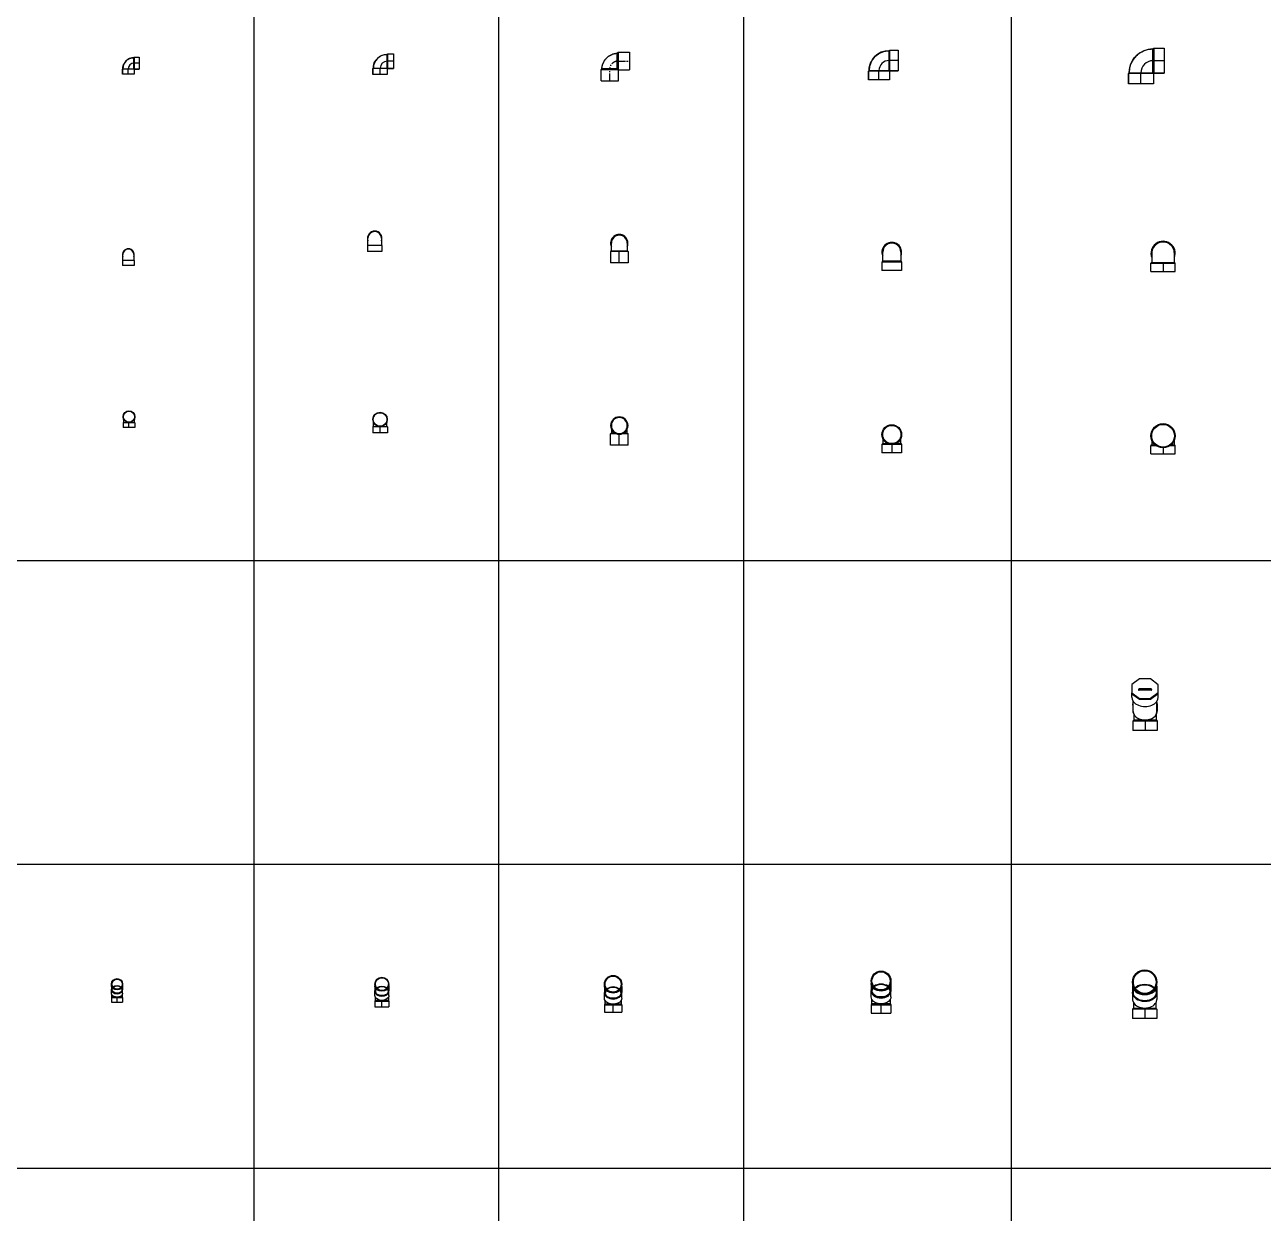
# Model space of a CAD drawing. Header units: millimetres. Extents: x 1218 to 72853, y -34712 to 16286.
# Drawn here: x 4191 to 7459, y 10092 to 13229 of the extents above; entities that cross this region are included whole.
import ezdxf

# ---------------------------------------------------------------- set-up
doc = ezdxf.new("R2010")
doc.units = ezdxf.units.MM
doc.set_wipeout_variables(frame=1)
doc.linetypes.add('CENTER', pattern=[50.8, 31.75, -6.35, 6.35, -6.35])
doc.linetypes.add('CENTER2', pattern=[28.575, 19.05, -3.175, 3.175, -3.175])
doc.styles.get("Standard").update_dxf_attribs({"font": 'arial.ttf'})

# ---------------------------------------------------------------- blocks, each defined once
blk = doc.blocks.new('THOAT-D49 uPVC')
for p, q in [((-26, -8.5), (-26, -24)), ((-26, -42.4), (-26, -26.9)), ((26, -8.5), (26, -24)), ((26, -42.4), (26, -26.9)), ((-24, -60.9), (-26, -62.9)), ((-26, -62.9), (-26, -84.9)), ((-24, -60.9), (-24, -49.5)), ((24, -49.5), (24, -60.9)), ((24, -60.9), (26, -62.9)), ((26, -62.9), (26, -84.9)), ((-26, -84.9), (26, -84.9))]:
    blk.add_line(p, q)
at = {"color": 8}
for p, q in [((-26, -62.9), (26, -62.9)), ((0, -60.9), (-24, -60.9)), ((24, -60.9), (0, -60.9)), ((0, -84.9), (0, -62.9))]:
    blk.add_line(p, q, dxfattribs=at)
for radius in [26, 24]:
    blk.add_circle((0, 0), radius)
at = {"extrusion": (0, 0, -1)}
for centre, start_param, end_param in [((0, -8.5), 6.283185, 6.475545), ((0, -24), 3.141593, 6.283185), ((0, -8.5), 2.949233, 3.141593), ((0, -42.4), 5.888394, 6.283185), ((0, -42.4), 3.141593, 3.536384)]:
    blk.add_ellipse(centre, major_axis=(-26, 0), ratio=0.707107, start_param=start_param, end_param=end_param, dxfattribs=at)
for major_axis in [(-26, 0), (24, 0)]:
    blk.add_ellipse((0, -26.9), major_axis=major_axis, ratio=0.707107, dxfattribs=at)
at = {"color": 8, "extrusion": (0, 0, -1)}
for centre, start_param, end_param in [((0, -8.5), 3.141593, 6.283185), ((0, -42.4), 3.536384, 5.888394)]:
    blk.add_ellipse(centre, major_axis=(-26, 0), ratio=0.707107, start_param=start_param, end_param=end_param, dxfattribs=at)
at = {"flags": 1}
blk.add_attdef('AMC', (0, -62.9), '', height=0.5, dxfattribs=at)
blk = doc.blocks.new('THOAT-D60 uPVC')
for p, q in [((-32, -10.6), (-32, -28.3)), ((-32, -28.3), (-32, -46)), ((32, -10.6), (32, -28.3)), ((32, -28.3), (32, -46)), ((-30, -53.8), (-30, -69.6)), ((30, -69.6), (30, -53.8)), ((-30, -69.6), (-32, -71.6)), ((-32, -71.6), (-32, -96.6)), ((0, -96.6), (-32, -96.6)), ((32, -96.6), (0, -96.6)), ((30, -69.6), (32, -71.6)), ((32, -71.6), (32, -96.6))]:
    blk.add_line(p, q)
at = {"color": 8}
for p, q in [((0, -71.6), (-32, -71.6)), ((0, -69.6), (-30, -69.6)), ((30, -69.6), (0, -69.6)), ((0, -71.6), (0, -96.6)), ((32, -71.6), (0, -71.6))]:
    blk.add_line(p, q, dxfattribs=at)
for radius in [32, 30]:
    blk.add_circle((0, 0), radius)
for centre, start_param, end_param in [((0, -10.6), 6.087782, 7.853982), ((0, -10.6), 1.570796, 3.336996), ((0, -46), 0.355421, 1.570796), ((0, -46), 1.570796, 2.786171)]:
    blk.add_ellipse(centre, major_axis=(-32, 0), ratio=0.707107, start_param=start_param, end_param=end_param, dxfattribs=at)
for major_axis in [(-32, 0), (30, 0)]:
    blk.add_ellipse((0, -28.3), major_axis=major_axis, ratio=0.707107)
for centre, start_param, end_param in [((0, -28.3), 0, 1.570796), ((0, -28.3), 1.570796, 3.141593), ((0, -46), 0, 0.355421), ((0, -46), 2.786171, 3.141593)]:
    blk.add_ellipse(centre, major_axis=(-32, 0), ratio=0.707107, start_param=start_param, end_param=end_param)
at = {"flags": 1}
blk.add_attdef('AMC', (0, -71.6), '', height=0.5, dxfattribs=at)
blk = doc.blocks.new('BIT XA-D60 uPVC')
for p, q in [((-31.8, -42.3), (-31.8, -59.9)), ((32.2, -42.3), (32.2, -59.9)), ((-29.8, -83.5), (-31.8, -85.5)), ((-31.8, -85.5), (-31.8, -110.5)), ((-29.8, -67.8), (-29.8, -83.5)), ((30.2, -83.5), (30.2, -67.8)), ((30.2, -83.5), (32.2, -85.5)), ((32.2, -85.5), (32.2, -110.5)), ((0.2, -110.5), (-31.8, -110.5)), ((32.2, -110.5), (0.2, -110.5))]:
    blk.add_line(p, q)
at = {"color": 8}
for p, q in [((0.2, -85.5), (-31.8, -85.5)), ((0.2, -83.5), (-29.8, -83.5)), ((30.2, -83.5), (0.2, -83.5)), ((0.2, -85.5), (0.2, -110.5)), ((32.2, -85.5), (0.2, -85.5))]:
    blk.add_line(p, q, dxfattribs=at)
for major_axis in [(-32, 0), (30, 0)]:
    blk.add_ellipse((0.2, -42.3), major_axis=major_axis, ratio=0.707107)
for start_param, end_param in [(0, 0.355421), (2.786171, 3.141593)]:
    blk.add_ellipse((0.2, -59.9), major_axis=(-32, 0), ratio=0.707107, start_param=start_param, end_param=end_param)
for start_param, end_param in [(0.355421, 1.570796), (1.570796, 2.786171)]:
    blk.add_ellipse((0.2, -59.9), major_axis=(-32, 0), ratio=0.707107, start_param=start_param, end_param=end_param, dxfattribs=at)
blk.add_wipeout([(-31.3, -60.3), (-31.1, -62.8), (-30.7, -64.8), (-29.4, -67.9), (-28, -70.3), (-26.3, -72.3), (-24.3, -74.3), (-21.5, -76.4), (-18.7, -78.1), (-15, -79.8), (-11.9, -80.9), (-8.9, -81.6), (-6.8, -82), (-3.8, -82.4), (-2.3, -82.6), (0.2, -82.6), (1.3, -82.5), (3.2, -82.5), (4.8, -82.3), (7, -82), (9, -81.7), (10.8, -81.3), (12.1, -80.9), (13.7, -80.4), (15.2, -79.9), (16.3, -79.4), (18, -78.7), (19.4, -77.9), (20.6, -77.2), (21.8, -76.5), (23, -75.6), (24.7, -74.3), (25.7, -73.4), (26.5, -72.5), (27.1, -71.9), (27.7, -71.1), (28.3, -70.4), (29.2, -68.9), (29.6, -68.2), (30.1, -67.2), (30.7, -65.7), (31.1, -64.7), (31.3, -63.8), (31.4, -63), (31.6, -62.1), (31.7, -61.1), (31.7, -60.3), (31.7, -33.1), (32, -32.6), (32.6, -31.6), (33.2, -30.5), (33.8, -29.3), (34.3, -27.8), (34.6, -26.7), (35, -24.8), (35.1, -23.5), (35.2, -22.3), (35.2, 10.3), (14.8, 25.5), (-14.3, 25.7), (-34.8, 11.1), (-34.8, -22.3), (-34.7, -24.3), (-34.3, -26.4), (-34, -27.7), (-33.4, -29.4), (-32.7, -30.9), (-32, -32), (-31.3, -33.1)])
at = {"ltscale": 5}
for p, q in [((-34.8, -22.3), (-34.8, -11)), ((-16.1, -0.8), (-16.1, -1.3)), ((16.4, -1.3), (-16.1, -1.3)), ((15.9, -0.7), (-15.6, -0.7)), ((15.9, -4.2), (-15.6, -4.2)), ((16.4, -0.8), (16.4, -1.3)), ((35.2, -22.3), (35.2, -10.3)), ((-31.3, -60.3), (-31.3, -33.1)), ((31.7, -60.3), (31.7, -33.1))]:
    blk.add_line(p, q, dxfattribs=at)
blk.add_lwpolyline([(35.2, 10.3), (14.8, 25.5), (-14.3, 25.7), (-34.8, 11.1), (-34.8, -11), (-14.3, -25.7), (14.8, -25.5), (35.2, -10.3)], close=True, dxfattribs=at)
blk.add_lwpolyline([(-34.8, -13.5), (-14.3, -28.2), (14.8, -28), (35.2, -12.8)], dxfattribs=at)
for centre, radius, start, end in [((-15.6, -2.5), 1.75, 90, 180), ((-16.1, -2.5), 1.24, 90, 180), ((-15.6, -2.5), 1.75, 180, 270), ((15.9, -2.5), 1.75, 360, 90), ((15.9, -2.5), 1.75, 270, 360), ((16.4, -2.5), 1.24, 360, 90)]:
    blk.add_arc(centre, radius, start, end, dxfattribs=at)
for centre, major_axis, start_param, end_param in [((0.2, -22.3), (-35, 0), 6.282403, 9.424778), ((0.2, -60.3), (-31.5, 0), 0, 3.141593)]:
    blk.add_ellipse(centre, major_axis=major_axis, ratio=0.707107, start_param=start_param, end_param=end_param, dxfattribs=at)
at = {"flags": 1}
blk.add_attdef('AMC', (0.2, -85.5), '', height=0.5, dxfattribs=at)
blk = doc.blocks.new('CO90-D42 uPVC')
at = {"extrusion": (0, 1, 6.12323e-17)}
for p, q in [((19.9, 20.9), (22, 23)), ((22, 23), (52, 23)), ((52, 23), (52, -23)), ((-21, -20), (-23, -22)), ((-23, -52), (-23, -22)), ((23, -52), (23, -23)), ((23, -23), (52, -23)), ((-23, -52), (23, -52))]:
    blk.add_line(p, q, dxfattribs=at)
at = {"color": 8, "extrusion": (0, 1, 6.12323e-17)}
for p, q in [((22, 23), (22, -22)), ((-23, -22), (22, -22)), ((-21, -20), (-0.3, -20)), ((-0.3, -20), (19.9, -20)), ((23, -23), (22, -22))]:
    blk.add_line(p, q, dxfattribs=at)
at = {"color": 8, "linetype": 'CENTER2'}
blk.add_lwpolyline([(0, -52), (0, -20, -0.385908), (22, 0), (52, 0)], format="xyb", dxfattribs=at)
blk.add_open_spline([(-21, -20), (-19.3, -10), (-13.4, 2.5), (-3.9, 12.3), (8.2, 18.7), (19.9, 20.9)], degree=1, knots=[0, 0, 10.069257, 23.88262, 37.579983, 51.281491, 63.140876, 63.140876])
at = {"color": 8}
for points, knots in [([(19.9, -20), (19.9, -19.1), (19.9, -17.7), (19.9, -14.6), (19.9, -13.2), (19.9, -9.2), (19.9, -6.6), (19.9, -1.5), (19.9, 1), (19.9, 6), (19.9, 8.5), (19.9, 13.1), (19.9, 15.1), (19.9, 18.3), (19.9, 19.5), (19.9, 20.7), (19.9, 20.9), (19.9, 20.9)], [-118.794517, -118.794517, -118.794517, -118.794517, -110.409454, -110.409454, -104.664609, -104.664609, -96.298878, -96.298878, -88.955983, -88.955983, -81.087413, -81.087413, -73.006945, -73.006945, -64.854275, -64.854275, -59.397078, -59.397078, -59.397078, -59.397078]), ([(19.9, -20), (20.3, -20.3), (20.6, -20.6), (21.3, -21.3), (21.7, -21.7), (22, -22)], [1.372111, 1.372111, 1.372111, 1.372111, 2.712179, 2.712179, 4.053646, 4.053646, 4.053646, 4.053646])]:
    blk.add_open_spline(points, degree=3, knots=knots, dxfattribs=at)
at = {"flags": 1}
for p in [(22, 0), (0, -22)]:
    blk.add_attdef('AMC', p, '', height=0.5, dxfattribs=at)
blk = doc.blocks.new('CO90-D34 uPVC')
for p, q in [((-13.9, -1.7), (-11.8, 1.8)), ((-11.8, 1.8), (-9.5, 4.8)), ((-9.5, 4.8), (-7.3, 7.3)), ((-7.3, 7.3), (-5.4, 9)), ((-5.4, 9), (-3.4, 10.6)), ((-3.4, 10.6), (-1.1, 12.2)), ((-1.1, 12.2), (1.4, 13.7)), ((1.4, 13.7), (3.8, 14.8)), ((3.8, 14.8), (8.7, 16.6)), ((8.7, 16.6), (12.2, 17.4)), ((12.2, 17.4), (13.8, 17.6)), ((13.8, 17.6), (15.5, 17.8)), ((15.5, 17.8), (17.3, 17.9)), ((17.3, 17.9), (18.4, 17.9)), ((18.4, 17.9), (19.5, 19)), ((18.4, 17.9), (19.5, 19)), ((19.5, 19), (35.2, 19)), ((19.5, 19), (35.2, 19)), ((35.2, 19), (35.2, -19)), ((35.2, 19), (35.2, -19)), ((-19, -19.5), (-17.9, -18.4)), ((-17.9, -18.4), (-19, -19.5)), ((-19, -35.2), (-19, -19.5)), ((-19, -19.5), (-19, -35.2)), ((-17.9, -18.4), (-17.5, -13.2)), ((-17.5, -13.2), (-16.5, -8.3)), ((-16.5, -8.3), (-15.3, -4.8)), ((-15.3, -4.8), (-13.9, -1.7)), ((18, -18), (17.9, -18.4)), ((17.9, -18.4), (19, -19.5)), ((17.9, -18.4), (19, -19.5)), ((18.4, -17.9), (18, -18)), ((19.5, -19), (18.4, -17.9)), ((18.4, -17.9), (19.5, -19)), ((19, -19.5), (19, -35.2)), ((19, -19.5), (19, -35.2)), ((35.2, -19), (19.5, -19)), ((19.5, -19), (35.2, -19)), ((19, -35.2), (-19, -35.2)), ((19, -35.2), (-19, -35.2))]:
    blk.add_line(p, q)
at = {"color": 8}
for p, q in [((18.4, -17.9), (18.4, 17.9)), ((35.2, 0), (18.4, 0)), ((19.5, 19), (19.5, -19)), ((19, -19.5), (-19, -19.5)), ((-17.9, -18.4), (17.9, -18.4)), ((0, -35.2), (0, -18.4))]:
    blk.add_line(p, q, dxfattribs=at)
for radius in [36.3, 0.471]:
    blk.add_arc((18.4, -18.4), radius, 90, 180)
blk.add_arc((18.4, -18.4), 18.4, 90, 180, dxfattribs=at)
at = {"flags": 1}
for p in [(19.5, 0), (0, -19.5)]:
    blk.add_attdef('AMC', p, '', height=0.5, dxfattribs=at)
blk = doc.blocks.new('CO90-D27 uPVC')
for p, q in [((-11.3, -1.4), (-9.6, 1.5)), ((-9.6, 1.5), (-7.8, 3.9)), ((-7.8, 3.9), (-5.9, 5.9)), ((-5.9, 5.9), (-4.4, 7.4)), ((-4.4, 7.4), (-2.8, 8.7)), ((-2.8, 8.7), (-0.9, 10)), ((-0.9, 10), (1.2, 11.2)), ((1.2, 11.2), (3.1, 12.1)), ((3.1, 12.1), (7.1, 13.5)), ((7.1, 13.5), (10, 14.2)), ((10, 14.2), (11.3, 14.4)), ((11.3, 14.4), (12.7, 14.5)), ((12.7, 14.5), (14.1, 14.6)), ((14.1, 14.6), (15, 14.6)), ((15, 14.6), (15.9, 15.5)), ((15, 14.6), (15.9, 15.5)), ((15.9, 15.5), (28.7, 15.5)), ((15.9, 15.5), (28.7, 15.5)), ((28.7, 15.5), (28.7, -15.5)), ((28.7, 15.5), (28.7, -15.5)), ((-15.5, -15.9), (-14.6, -15)), ((-14.6, -15), (-15.5, -15.9)), ((-15.5, -28.7), (-15.5, -15.9)), ((-15.5, -15.9), (-15.5, -28.7)), ((15.5, -28.7), (-15.5, -28.7)), ((15.5, -28.7), (-15.5, -28.7)), ((-14.6, -15), (-14.3, -10.8)), ((-14.3, -10.8), (-13.4, -6.8)), ((-13.4, -6.8), (-12.4, -3.9)), ((-12.4, -3.9), (-11.3, -1.4)), ((14.7, -14.7), (14.6, -15)), ((14.6, -15), (15.5, -15.9)), ((14.6, -15), (15.5, -15.9)), ((15, -14.6), (14.7, -14.7)), ((15.9, -15.5), (15, -14.6)), ((15, -14.6), (15.9, -15.5)), ((15.5, -15.9), (15.5, -28.7)), ((15.5, -15.9), (15.5, -28.7)), ((28.7, -15.5), (15.9, -15.5)), ((15.9, -15.5), (28.7, -15.5))]:
    blk.add_line(p, q)
at = {"color": 8}
for p, q in [((15, -14.6), (15, 14.6)), ((28.7, 0), (15, 0)), ((15.9, 15.5), (15.9, -15.5)), ((15.5, -15.9), (-15.5, -15.9)), ((-14.6, -15), (14.6, -15)), ((0, -28.7), (0, -15))]:
    blk.add_line(p, q, dxfattribs=at)
for radius in [29.6, 0.384]:
    blk.add_arc((15, -15), radius, 90, 180)
blk.add_arc((15, -15), 15, 90, 180, dxfattribs=at)
at = {"flags": 1}
for p in [(15.9, 0), (0, -15.9)]:
    blk.add_attdef('AMC', p, '', height=0.5, dxfattribs=at)
blk = doc.blocks.new('THOAT-D42 uPVC')
for p, q in [((-22.8, -7.4), (-22.8, -21)), ((-22.8, -37.1), (-22.8, -23.5)), ((22.8, -7.4), (22.8, -21)), ((22.8, -37.1), (22.8, -23.5)), ((-21, -53.3), (-22.8, -55)), ((-22.8, -55), (-22.8, -74.3)), ((-21, -53.3), (-21, -43.3)), ((21, -43.3), (21, -53.3)), ((21, -53.3), (22.8, -55)), ((22.8, -55), (22.8, -74.3)), ((-22.8, -74.3), (22.8, -74.3))]:
    blk.add_line(p, q)
at = {"color": 8}
for p, q in [((-22.8, -55), (22.8, -55)), ((0, -53.3), (-21, -53.3)), ((21, -53.3), (0, -53.3)), ((0, -74.3), (0, -55))]:
    blk.add_line(p, q, dxfattribs=at)
for radius in [22.8, 21]:
    blk.add_circle((0, 0), radius)
at = {"extrusion": (0, 0, -1)}
for centre, major_axis, start_param, end_param in [((0, -7.4), (-22.8, 0), 6.283185, 6.475545), ((0, -21), (-22.8, 0), 3.141593, 6.283185), ((0, -7.4), (-22.8, 0), 2.949233, 3.141593), ((0, -37.1), (-22.7, 0), 5.888394, 6.283185), ((0, -37.1), (-22.7, 0), 3.141593, 3.536384)]:
    blk.add_ellipse(centre, major_axis=major_axis, ratio=0.707107, start_param=start_param, end_param=end_param, dxfattribs=at)
at = {"color": 8, "extrusion": (0, 0, -1)}
for centre, major_axis, start_param, end_param in [((0, -7.4), (-22.8, 0), 3.141593, 6.283185), ((0, -37.1), (-22.7, 0), 3.536384, 5.888394)]:
    blk.add_ellipse(centre, major_axis=major_axis, ratio=0.707107, start_param=start_param, end_param=end_param, dxfattribs=at)
at = {"extrusion": (0, 0, -1)}
for major_axis in [(-22.7, 0), (21, 0)]:
    blk.add_ellipse((0, -23.5), major_axis=major_axis, ratio=0.707107, dxfattribs=at)
at = {"flags": 1}
blk.add_attdef('AMC', (0, -55), '', height=0.5, dxfattribs=at)
blk = doc.blocks.new('THOAT-D34 uPVC')
for p, q in [((-18.4, -6), (-18.4, -17)), ((-18.4, -30.1), (-18.4, -19)), ((18.4, -6), (18.4, -17)), ((18.4, -30.1), (18.4, -19)), ((-17, -43.1), (-18.4, -44.6)), ((-18.4, -44.6), (-18.4, -60.1)), ((-18.4, -60.1), (18.4, -60.1)), ((-17, -43.1), (-17, -35.1)), ((17, -35.1), (17, -43.1)), ((17, -43.1), (18.4, -44.6)), ((18.4, -44.6), (18.4, -60.1))]:
    blk.add_line(p, q)
at = {"color": 8}
for p, q in [((-18.4, -44.6), (18.4, -44.6)), ((0, -43.1), (-17, -43.1)), ((17, -43.1), (0, -43.1)), ((0, -60.1), (0, -44.6))]:
    blk.add_line(p, q, dxfattribs=at)
for radius in [18.4, 17]:
    blk.add_circle((0, 0), radius)
at = {"extrusion": (0, 0, -1)}
for centre, start_param, end_param in [((0, -6), 6.283185, 6.475545), ((0, -17), 3.141593, 6.283185), ((0, -30.1), 5.888394, 6.283185), ((0, -30.1), 3.141593, 3.536384), ((0, -6), 2.949233, 3.141593)]:
    blk.add_ellipse(centre, major_axis=(-18.4, 0), ratio=0.707107, start_param=start_param, end_param=end_param, dxfattribs=at)
for major_axis in [(-18.4, 0), (17, 0)]:
    blk.add_ellipse((0, -19), major_axis=major_axis, ratio=0.707107, dxfattribs=at)
at = {"color": 8, "extrusion": (0, 0, -1)}
for centre, start_param, end_param in [((0, -6), 3.141593, 6.283185), ((0, -30.1), 3.536384, 5.888394)]:
    blk.add_ellipse(centre, major_axis=(-18.4, 0), ratio=0.707107, start_param=start_param, end_param=end_param, dxfattribs=at)
at = {"flags": 1}
blk.add_attdef('AMC', (0, -44.6), '', height=0.5, dxfattribs=at)
blk = doc.blocks.new('THOAT-D27 uPVC')
for p, q in [((-14.6, -4.8), (-14.6, -13.5)), ((-14.6, -23.9), (-14.6, -15.1)), ((-13.5, -34.3), (-13.5, -27.8)), ((13.5, -27.8), (13.5, -34.3)), ((14.6, -4.8), (14.6, -13.5)), ((14.6, -23.9), (14.6, -15.1)), ((-13.5, -34.3), (-14.6, -35.4)), ((-14.6, -35.4), (-14.6, -47.8)), ((-14.6, -47.8), (14.6, -47.8)), ((13.5, -34.3), (14.6, -35.4)), ((14.6, -35.4), (14.6, -47.8))]:
    blk.add_line(p, q)
at = {"color": 8}
for p, q in [((-14.6, -35.4), (14.6, -35.4)), ((0, -34.3), (-13.5, -34.3)), ((13.5, -34.3), (0, -34.3)), ((0, -47.8), (0, -35.4))]:
    blk.add_line(p, q, dxfattribs=at)
for radius in [14.6, 13.5]:
    blk.add_circle((0, 0), radius)
at = {"extrusion": (0, 0, -1)}
for centre, start_param, end_param in [((0, -4.8), 6.283185, 6.475545), ((0, -13.5), 3.141593, 6.283185), ((0, -23.9), 5.888394, 6.283185), ((0, -23.9), 3.141593, 3.536384), ((0, -4.8), 2.949233, 3.141593)]:
    blk.add_ellipse(centre, major_axis=(-14.6, 0), ratio=0.707107, start_param=start_param, end_param=end_param, dxfattribs=at)
for major_axis in [(-14.6, 0), (13.5, 0)]:
    blk.add_ellipse((0, -15.1), major_axis=major_axis, ratio=0.707107, dxfattribs=at)
at = {"color": 8, "extrusion": (0, 0, -1)}
for centre, start_param, end_param in [((0, -4.8), 3.141593, 6.283185), ((0, -23.9), 3.536384, 5.888394)]:
    blk.add_ellipse(centre, major_axis=(-14.6, 0), ratio=0.707107, start_param=start_param, end_param=end_param, dxfattribs=at)
at = {"flags": 1}
blk.add_attdef('AMC', (0, -35.4), '', height=0.5, dxfattribs=at)
blk = doc.blocks.new('ELB90-100(UP90)DN')
at = {"color": 8}
for p, q in [((-57, -58), (-60, -62)), ((0, -62), (-60, -62)), ((-57, -58), (-15, -58)), ((61, -62), (0, -62)), ((0, -112), (0, -62)), ((15, -58), (57, -58)), ((57, -58), (61, -62))]:
    blk.add_line(p, q, dxfattribs=at)
for p, q in [((-60, -62), (-60, -112)), ((-57, -20), (-57, -58)), ((57, -58), (57, -20)), ((61, -62), (61, -112)), ((61, -112), (-60, -112))]:
    blk.add_line(p, q)
for radius in [60.5, 57]:
    blk.add_circle((0, 0), radius)
blk = doc.blocks.new('CO90UP-D27 uPVC')
at = {"color": 8}
blk.add_wipeout([(15.5, -28.7), (-15.5, -28.7), (-15.5, -15.9), (-14.6, -15), (-14.6, -5.2), (-15.2, -3), (-15.4, -1.3), (-15.5, 0), (-15.4, 1.3), (-15.3, 2.6), (-15, 4), (-14.5, 5.5), (-14, 6.7), (-13.4, 7.8), (-12.5, 9.2), (-11.6, 10.2), (-10.8, 11.1), (-9.6, 12.1), (-8.5, 12.9), (-6.9, 13.9), (-5.6, 14.5), (-3.7, 15), (-1.3, 15.4), (0, 15.5), (1.7, 15.4), (3.6, 15.1), (4.8, 14.7), (6.6, 14), (7.9, 13.3), (9.6, 12.1), (11.3, 10.6), (12.2, 9.5), (13.3, 7.9), (14.2, 6.3), (14.8, 4.6), (15.2, 3.1), (15.4, 1.6), (15.5, 0), (15.4, -1.8), (15.2, -3.2), (14.9, -4.2), (14.6, -5.2), (14.6, -15), (15.5, -15.9)], dxfattribs=at)
at = {"xscale": 0.2561983471074381, "yscale": 0.2561983471074381, "zscale": 0.2561983471074381}
blk.add_blockref('ELB90-100(UP90)DN', (0, 0), dxfattribs=at)
at = {"flags": 1}
blk.add_attdef('AMC', (0, -15.9), '', height=0.5, dxfattribs=at)
blk = doc.blocks.new('CO90UP-D34 uPVC')
at = {"color": 8}
blk.add_wipeout([(19, -35.2), (-19, -35.2), (-19, -19.5), (-17.9, -18.4), (-17.9, -6.4), (-18.6, -3.7), (-18.9, -1.6), (-19, 0), (-18.9, 1.6), (-18.7, 3.2), (-18.3, 5), (-17.7, 6.8), (-17.1, 8.2), (-16.4, 9.5), (-15.3, 11.2), (-14.3, 12.6), (-13.2, 13.7), (-11.8, 14.9), (-10.5, 15.9), (-8.5, 17), (-6.8, 17.7), (-4.6, 18.4), (-1.6, 18.9), (0, 19), (2.1, 18.9), (4.4, 18.5), (5.9, 18.1), (8.1, 17.2), (9.7, 16.3), (11.8, 14.9), (13.8, 13), (15, 11.7), (16.3, 9.7), (17.4, 7.7), (18.1, 5.7), (18.6, 3.8), (18.9, 1.9), (19, 0), (18.9, -2.2), (18.6, -4), (18.3, -5.2), (17.9, -6.4), (17.9, -18.4), (19, -19.5)], dxfattribs=at)
at = {"xscale": 0.31404958677686, "yscale": 0.31404958677686, "zscale": 0.31404958677686}
blk.add_blockref('ELB90-100(UP90)DN', (0, 0), dxfattribs=at)
at = {"flags": 1}
blk.add_attdef('AMC', (0, -19.5), '', height=0.5, dxfattribs=at)
blk = doc.blocks.new('CO90UP-D42 uPVC')
at = {"extrusion": (6.12303e-17, 1, -1.83697e-16)}
for p, q in [((-21, -20), (-23, -22)), ((-23, -52), (-23, -22)), ((21, -20), (23, -22)), ((23, -52), (23, -22)), ((23, -52), (-23, -52))]:
    blk.add_line(p, q, dxfattribs=at)
at = {"color": 8, "extrusion": (6.12303e-17, 1, -1.83697e-16)}
for p, q in [((-6.7, -22), (-23, -22)), ((-11.4, -20), (-21, -20)), ((23, -22), (6.7, -22)), ((21, -20), (11.4, -20))]:
    blk.add_line(p, q, dxfattribs=at)
at = {"color": 8, "linetype": 'CENTER', "ltscale": 0.03}
blk.add_lwpolyline([(0, -52), (0, -23)], dxfattribs=at)
at = {"extrusion": (1.83697e-16, -1.83697e-16, -1)}
for radius in [23, 21]:
    blk.add_circle((0, 0), radius, dxfattribs=at)
for points, knots in [([(-21, -9.5), (-21, -10), (-21, -10.5), (-21, -12.2), (-21, -13.5), (-21, -16.2), (-21, -17.5), (-21, -19.3), (-21, -19.6), (-21, -20)], [19.263757, 19.263757, 19.263757, 19.263757, 21.042299, 21.042299, 25.24819, 25.24819, 29.454082, 29.454082, 30.496015, 30.496015, 30.496015, 30.496015]), ([(21, -20), (21, -18.6), (21, -17.2), (21, -14.5), (21, -13.1), (21, -11.1), (21, -10.3), (21, -9.5)], [0, 0, 0, 0, 4.218812, 4.218812, 8.424624, 8.424624, 11.229995, 11.229995, 11.229995, 11.229995])]:
    blk.add_open_spline(points, degree=3, knots=knots)
at = {"flags": 1}
blk.add_attdef('AMC', (0, -22), '', height=0.5, dxfattribs=at)
blk = doc.blocks.new('CO90UP-D49 uPVC')
for p, q in [((-24, -24), (-26, -26)), ((-26, -26), (-26, -48)), ((-24, -10), (-24, -24)), ((24, -24), (24, -10)), ((24, -24), (26, -26)), ((26, -26), (26, -48)), ((0, -48), (-26, -48)), ((26, -48), (0, -48))]:
    blk.add_line(p, q)
at = {"color": 8}
for p, q in [((0, -26), (-26, -26)), ((-24, -24), (-10, -24)), ((0, -26), (0, -48)), ((26, -26), (0, -26)), ((24, -24), (10, -24))]:
    blk.add_line(p, q, dxfattribs=at)
for radius in [26, 24]:
    blk.add_circle((0, 0), radius)
at = {"flags": 1}
blk.add_attdef('AMC', (0, -26), '', height=0.5, dxfattribs=at)
blk = doc.blocks.new('CO90UP-D60 uPVC')
at = {"color": 8}
for p, q in [((-30, -24), (-32, -26)), ((-32, -26), (-18.7, -26)), ((-30, -24), (-21.2, -24)), ((0, -32), (0, -48)), ((18.7, -26), (32, -26)), ((21.2, -24), (30, -24)), ((30, -24), (32, -26))]:
    blk.add_line(p, q, dxfattribs=at)
for p, q in [((-32, -48), (-32, -26)), ((-30, -11.1), (-30, -24)), ((30, -24), (30, -11.1)), ((32, -48), (32, -26)), ((-32, -48), (0, -48)), ((0, -48), (32, -48))]:
    blk.add_line(p, q)
for radius in [32, 30]:
    blk.add_circle((0, 0), radius)
at = {"flags": 1}
blk.add_attdef('AMC', (0, -26), '', height=0.5, dxfattribs=at)
blk = doc.blocks.new('ELB90-100(DN90)DN')
for p, q in [((-57, -58.5), (-60.5, -62)), ((-60.5, -62), (-60.5, -112)), ((-57, -58.5), (-57, 0)), ((57, 0), (57, -58.5)), ((57, -58.5), (60.5, -62)), ((60.5, -62), (60.5, -112)), ((60.5, -112), (-60.5, -112))]:
    blk.add_line(p, q)
at = {"color": 8}
for p, q in [((60.5, -62), (-60.5, -62)), ((-57, -58.5), (57, -58.5))]:
    blk.add_line(p, q, dxfattribs=at)
for radius, start, end in [(60.5, 90, 199.5844), (57, 0, 180), (60.5, 340.4156, 90)]:
    blk.add_arc((0, 0), radius, start, end)
blk = doc.blocks.new('CO90DOWN-D27 uPVC')
at = {"color": 8}
blk.add_wipeout([(15.5, -28.7), (-15.5, -28.7), (-15.5, -15.9), (-14.6, -15), (-14.6, -5.2), (-15.2, -3), (-15.4, -1.3), (-15.5, 0), (-15.4, 1.3), (-15.3, 2.6), (-15, 4), (-14.5, 5.5), (-14, 6.7), (-13.4, 7.8), (-12.5, 9.2), (-11.6, 10.2), (-10.8, 11.1), (-9.6, 12.1), (-8.5, 12.9), (-6.9, 13.9), (-5.6, 14.5), (-3.7, 15), (-1.3, 15.4), (0, 15.5), (1.7, 15.4), (3.6, 15.1), (4.8, 14.7), (6.6, 14), (7.9, 13.3), (9.6, 12.1), (11.3, 10.6), (12.2, 9.5), (13.3, 7.9), (14.2, 6.3), (14.8, 4.6), (15.2, 3.1), (15.4, 1.6), (15.5, 0), (15.4, -1.8), (15.2, -3.2), (14.9, -4.2), (14.6, -5.2), (14.6, -15), (15.5, -15.9)], dxfattribs=at)
at = {"xscale": 0.2561983471074381, "yscale": 0.2561983471074381, "zscale": 0.2561983471074381}
blk.add_blockref('ELB90-100(DN90)DN', (0, 0), dxfattribs=at)
at = {"flags": 1}
blk.add_attdef('AMC', (0, -15.9), '', height=0.5, dxfattribs=at)
blk = doc.blocks.new('CO90DOWN-D34 uPVC')
at = {"color": 8}
blk.add_wipeout([(19, -35.2), (-19, -35.2), (-19, -19.5), (-17.9, -18.4), (-17.9, -6.4), (-18.6, -3.7), (-18.9, -1.6), (-19, 0), (-18.9, 1.6), (-18.7, 3.2), (-18.3, 5), (-17.7, 6.8), (-17.1, 8.2), (-16.4, 9.5), (-15.3, 11.2), (-14.3, 12.6), (-13.2, 13.7), (-11.8, 14.9), (-10.5, 15.9), (-8.5, 17), (-6.8, 17.7), (-4.6, 18.4), (-1.6, 18.9), (0, 19), (2.1, 18.9), (4.4, 18.5), (5.9, 18.1), (8.1, 17.2), (9.7, 16.3), (11.8, 14.9), (13.8, 13), (15, 11.7), (16.3, 9.7), (17.4, 7.7), (18.1, 5.7), (18.6, 3.8), (18.9, 1.9), (19, 0), (18.9, -2.2), (18.6, -4), (18.3, -5.2), (17.9, -6.4), (17.9, -18.4), (19, -19.5)], dxfattribs=at)
at = {"xscale": 0.31404958677686, "yscale": 0.31404958677686, "zscale": 0.31404958677686}
blk.add_blockref('ELB90-100(DN90)DN', (0, 0), dxfattribs=at)
at = {"flags": 1}
blk.add_attdef('AMC', (0, -19.5), '', height=0.5, dxfattribs=at)
blk = doc.blocks.new('CO90DOWN-D42 uPVC')
for p, q in [((-21, -19.9), (-23, -22)), ((-23, -22), (-23, -52)), ((21, -19.9), (23, -22)), ((23, -22), (23, -52)), ((0, -52), (-23, -52)), ((23, -52), (0, -52))]:
    blk.add_line(p, q)
at = {"color": 8}
blk.add_line((23, -22), (-23, -22), dxfattribs=at)
at = {"color": 8, "linetype": 'CENTER', "ltscale": 0.03}
blk.add_lwpolyline([(0, -52), (0, -22)], dxfattribs=at)
for radius, start, end in [(23, 335.6328, 204.3672), (21, 179.0476, 180), (21, 90, 179.0476), (21, 0.9524, 90), (21, 0, 0.9524)]:
    blk.add_arc((0, 0), radius, start, end)
for points, knots in [([(-21, -19.9), (-21, -13), (-21, -7.1), (-21, -2.7), (-21, -0.3), (-21, 0)], [0.000002, 0.000002, 7.165283, 14.20113, 21.241624, 28.281953, 30.417864, 30.417864]), ([(21, 0), (21, -1.8), (21, -5.7), (21, -11.2), (21, -17.8), (21, -19.9)], [0, 0, 7.165283, 14.20113, 21.241624, 28.281953, 30.417863, 30.417863])]:
    blk.add_open_spline(points, degree=1, knots=knots)
at = {"color": 8}
for points, knots in [([(-21, -19.9), (-21, -19.9), (-20.9, -19.9), (-20.2, -19.9), (-19.3, -19.9), (-16.6, -19.9), (-14.8, -19.9), (-10.5, -19.9), (-8, -19.9), (-3.6, -19.9), (-1.8, -19.9), (0, -19.9)], [-92.396845, -92.396845, -92.396845, -92.396845, -88.955983, -88.955983, -81.087413, -81.087413, -73.006945, -73.006945, -64.854275, -64.854275, -59.397078, -59.397078, -59.397078, -59.397078]), ([(0, -19.9), (0.9, -19.9), (1.8, -19.9), (5.4, -19.9), (8.1, -19.9), (12.8, -19.9), (14.9, -19.9), (18.3, -19.9), (19.5, -19.9), (20.7, -19.9), (21, -19.9), (21, -19.9)], [-59.397078, -59.397078, -59.397078, -59.397078, -56.669927, -56.669927, -48.452042, -48.452042, -40.149922, -40.149922, -31.833283, -31.833283, -26.392198, -26.392198, -26.392198, -26.392198])]:
    blk.add_open_spline(points, degree=3, knots=knots, dxfattribs=at)
at = {"flags": 1}
blk.add_attdef('AMC', (0, -22), '', height=0.5, dxfattribs=at)
blk = doc.blocks.new('CO90DOWN-D49 uPVC')
for p, q in [((-24, -24), (-26, -26)), ((-26, -26), (-26, -48)), ((-24, -24), (-24, -0.1)), ((24, -0.1), (24, -24)), ((24, -24), (26, -26)), ((26, -26), (26, -48)), ((26, -48), (-26, -48))]:
    blk.add_line(p, q)
at = {"color": 8}
for p, q in [((26, -26), (-26, -26)), ((24, -24), (-24, -24))]:
    blk.add_line(p, q, dxfattribs=at)
for radius, start, end in [(26, 337.3801, 202.6199), (24, 359.9082, 180.0918)]:
    blk.add_arc((0, 0), radius, start, end)
blk.add_open_spline([(24, 0), (24, 0.7), (24, 1.5), (23.8, 3), (23.7, 3.8), (23.4, 5.4), (23.2, 6.2), (22.7, 7.7), (22.5, 8.4), (21.9, 9.8), (21.6, 10.5), (20.8, 11.9), (20.4, 12.6), (19.5, 14), (19, 14.6), (18, 15.8), (17.5, 16.4), (16.4, 17.5), (15.9, 18), (14.6, 19), (14, 19.5), (12.7, 20.4), (12, 20.8), (10.6, 21.5), (9.9, 21.8), (8.5, 22.4), (7.8, 22.7), (6.3, 23.1), (5.5, 23.3), (3.9, 23.7), (3.1, 23.8), (1.5, 23.9), (0.7, 24), (-0.7, 24), (-1.5, 23.9), (-3.1, 23.8), (-3.9, 23.7), (-5.5, 23.3), (-6.3, 23.1), (-7.8, 22.7), (-8.5, 22.4), (-9.9, 21.8), (-10.6, 21.5), (-12, 20.8), (-12.7, 20.4), (-14, 19.5), (-14.6, 19), (-15.9, 18), (-16.4, 17.5), (-17.5, 16.4), (-18, 15.8), (-19, 14.6), (-19.5, 14), (-20.4, 12.6), (-20.8, 11.9), (-21.6, 10.5), (-21.9, 9.8), (-22.5, 8.4), (-22.7, 7.7), (-23.2, 6.2), (-23.4, 5.4), (-23.7, 3.8), (-23.8, 3), (-24, 1.5), (-24, 0.7), (-24, 0)], degree=3, knots=[36.125825, 36.125825, 36.125825, 36.125825, 38.315187, 38.315187, 40.543093, 40.543093, 42.770999, 42.770999, 44.998906, 44.998906, 47.222269, 47.222269, 49.445633, 49.445633, 51.668996, 51.668996, 53.892359, 53.892359, 56.113791, 56.113791, 58.335223, 58.335223, 60.556654, 60.556654, 62.778086, 62.778086, 64.998618, 64.998618, 67.21915, 67.21915, 69.439682, 69.439682, 71.660214, 71.660214, 73.880746, 73.880746, 76.101278, 76.101278, 78.32181, 78.32181, 80.542342, 80.542342, 82.763774, 82.763774, 84.985205, 84.985205, 87.206637, 87.206637, 89.428069, 89.428069, 91.651432, 91.651432, 93.874796, 93.874796, 96.098159, 96.098159, 98.321522, 98.321522, 100.549429, 100.549429, 102.777335, 102.777335, 105.005242, 105.005242, 107.194603, 107.194603, 107.194603, 107.194603])
for points in [[(-24, 0), (-24, -0.1), (-24, -0.1), (-24, -0.1)], [(24, -0.1), (24, -0.1), (24, -0.1), (24, 0)]]:
    blk.add_open_spline(points, degree=3)
at = {"flags": 1}
blk.add_attdef('AMC', (0, -26), '', height=0.5, dxfattribs=at)
blk = doc.blocks.new('CO90DOWN-D60 uPVC')
at = {"color": 8}
for p, q in [((-30, -24), (-32, -26)), ((-32, -26), (32, -26)), ((-30, -24), (30, -24)), ((0, -26), (0, -48)), ((30, -24), (32, -26))]:
    blk.add_line(p, q, dxfattribs=at)
for p, q in [((-32, -48), (-32, -26)), ((-30, 0), (-30, -24)), ((30, -24), (30, 0)), ((32, -48), (32, -26)), ((-32, -48), (0, -48)), ((0, -48), (32, -48))]:
    blk.add_line(p, q)
for radius, start, end in [(32, 339.6359, 200.3641), (30, 0, 180.0002)]:
    blk.add_arc((0, 0), radius, start, end)
at = {"flags": 1}
blk.add_attdef('AMC', (0, -26), '', height=0.5, dxfattribs=at)
blk = doc.blocks.new('CO90-D60 uPVC')
at = {"color": 8}
for p, q in [((31.9, 31.1), (33.8, 33)), ((33.8, 33), (61.1, 33)), ((33.8, 33), (33.8, -33)), ((61.1, 33), (61.1, -33)), ((-24.1, -3), (-20.5, 3.1)), ((-20.5, 3.1), (-16.6, 8.3)), ((-16.6, 8.3), (-12.6, 12.6)), ((-12.6, 12.6), (-9.3, 15.7)), ((-9.3, 15.7), (-5.9, 18.5)), ((-5.9, 18.5), (-1.9, 21.3)), ((-1.9, 21.3), (2.5, 23.8)), ((2.5, 23.8), (6.6, 25.8)), ((6.6, 25.8), (15.1, 28.8)), ((15.1, 28.8), (21.2, 30.2)), ((21.2, 30.2), (24, 30.6)), ((24, 30.6), (27, 30.9)), ((27, 30.9), (30, 31.1)), ((30, 31.1), (31.9, 31.1)), ((31.9, -31.1), (31.9, 31.1)), ((61.1, 0), (31.9, 0)), ((-33, -33.8), (-31.1, -31.9)), ((-31.1, -31.9), (-30.5, -23)), ((-31.1, -31.9), (31.1, -31.9)), ((-30.5, -23), (-28.6, -14.4)), ((-28.6, -14.4), (-26.5, -8.3)), ((-26.5, -8.3), (-24.1, -3)), ((0, -61.1), (0, -31.9)), ((31.3, -31.3), (31.1, -31.9)), ((31.1, -31.9), (33, -33.8)), ((31.9, -31.1), (31.3, -31.3)), ((33.8, -33), (31.9, -31.1)), ((-33, -61.1), (-33, -33.8)), ((33, -33.8), (-33, -33.8)), ((33, -61.1), (-33, -61.1)), ((33, -33.8), (33, -61.1)), ((61.1, -33), (33.8, -33))]:
    blk.add_line(p, q, dxfattribs=at)
for p, q in [((31.9, 31.1), (33.8, 33)), ((33.8, 33), (61.1, 33)), ((61.1, 33), (61.1, -33)), ((-31.1, -31.9), (-33, -33.8)), ((31.1, -31.9), (33, -33.8)), ((31.9, -31.1), (33.8, -33)), ((-33, -33.8), (-33, -61.1)), ((33, -61.1), (-33, -61.1)), ((33, -33.8), (33, -61.1)), ((33.8, -33), (61.1, -33))]:
    blk.add_line(p, q)
for radius in [63, 0.818]:
    blk.add_arc((31.9, -31.9), radius, 90, 180)
blk.add_arc((31.9, -31.9), 31.9, 90, 180, dxfattribs=at)
at = {"flags": 1}
for p in [(33.8, 0), (0, -33.8)]:
    blk.add_attdef('AMC', p, '', height=0.5, dxfattribs=at)
blk = doc.blocks.new('CO90-D49 uPVC')
at = {"color": 8}
for p, q in [((-20, -2.5), (-17, 2.6)), ((-17, 2.6), (-13.8, 6.9)), ((-13.8, 6.9), (-10.5, 10.5)), ((-10.5, 10.5), (-7.8, 13.1)), ((-7.8, 13.1), (-4.9, 15.4)), ((-4.9, 15.4), (-1.6, 17.7)), ((-1.6, 17.7), (2.1, 19.8)), ((2.1, 19.8), (5.5, 21.5)), ((5.5, 21.5), (12.6, 24)), ((12.6, 24), (17.7, 25.1)), ((17.7, 25.1), (20, 25.5)), ((20, 25.5), (22.5, 25.7)), ((22.5, 25.7), (25, 25.9)), ((25, 25.9), (26.6, 25.9)), ((26.6, 25.9), (28.2, 27.5)), ((26.6, -25.9), (26.6, 25.9)), ((50.9, 0), (26.6, 0)), ((28.2, 27.5), (50.9, 27.5)), ((28.2, 27.5), (28.2, -27.5)), ((50.9, 27.5), (50.9, -27.5)), ((-27.5, -28.2), (-25.9, -26.6)), ((-27.5, -50.9), (-27.5, -28.2)), ((27.5, -28.2), (-27.5, -28.2)), ((-25.9, -26.6), (-25.4, -19.1)), ((-25.9, -26.6), (25.9, -26.6)), ((-25.4, -19.1), (-23.9, -12)), ((-23.9, -12), (-22.1, -6.9)), ((-22.1, -6.9), (-20, -2.5)), ((0, -50.9), (0, -26.6)), ((26.1, -26.1), (25.9, -26.6)), ((25.9, -26.6), (27.5, -28.2)), ((26.6, -25.9), (26.1, -26.1)), ((28.2, -27.5), (26.6, -25.9)), ((27.5, -28.2), (27.5, -50.9)), ((50.9, -27.5), (28.2, -27.5)), ((27.5, -50.9), (-27.5, -50.9))]:
    blk.add_line(p, q, dxfattribs=at)
for p, q in [((26.6, 25.9), (28.2, 27.5)), ((28.2, 27.5), (50.9, 27.5)), ((50.9, 27.5), (50.9, -27.5)), ((-25.9, -26.6), (-27.5, -28.2)), ((-27.5, -28.2), (-27.5, -50.9)), ((25.9, -26.6), (27.5, -28.2)), ((26.6, -25.9), (28.2, -27.5)), ((27.5, -28.2), (27.5, -50.9)), ((28.2, -27.5), (50.9, -27.5)), ((27.5, -50.9), (-27.5, -50.9))]:
    blk.add_line(p, q)
for radius in [52.5, 0.682]:
    blk.add_arc((26.6, -26.6), radius, 90, 180)
blk.add_arc((26.6, -26.6), 26.6, 90, 180, dxfattribs=at)
at = {"flags": 1}
for p in [(28.2, 0), (0, -28.2)]:
    blk.add_attdef('AMC', p, '', height=0.5, dxfattribs=at)

msp = doc.modelspace()

# ---------------------------------------------------------------- linework, layer by layer
for p, q in [((4795.1, 14596.4), (4795.1, 4170.5)), ((5441.1, 14596.4), (5441.1, 4170.5)), ((6087, 14596.4), (6087, 4170.5)), ((6794.1, 14596.4), (6794.1, 4170.5)), ((2141.9, 11814.9), (12983.4, 11814.9)), ((2141.9, 11013), (12983.4, 11013)), ((2141.9, 10211.2), (12983.4, 10211.2))]:
    msp.add_line(p, q)

# ---------------------------------------------------------------- block references
for name, p in [('CO90-D27 uPVC', (4463.8, 13127.6)), ('CO90-D34 uPVC', (5128.4, 13132.9)), ('CO90-D42 uPVC', (5734.5, 13133.3)), ('CO90-D49 uPVC', (6444.9, 13134.6)), ('CO90-D60 uPVC', (7136.2, 13134.1)), ('CO90DOWN-D34 uPVC', (5114.2, 12665.4)), ('CO90DOWN-D42 uPVC', (5759.6, 12652.4)), ('CO90DOWN-D49 uPVC', (6478.8, 12628.7)), ('CO90DOWN-D60 uPVC', (7194.7, 12625.5)), ('CO90DOWN-D27 uPVC', (4464.1, 12622.3)), ('CO90UP-D27 uPVC', (4465.6, 12194.4)), ('CO90UP-D34 uPVC', (5128.3, 12187.2)), ('CO90UP-D42 uPVC', (5759.6, 12171)), ('CO90UP-D49 uPVC', (6478.8, 12147.4)), ('CO90UP-D60 uPVC', (7194.7, 12144.1)), ('BIT XA-D60 uPVC', (7147, 11476.7)), ('THOAT-D49 uPVC', (6450.5, 10705.2)), ('THOAT-D60 uPVC', (7146.3, 10702.2)), ('THOAT-D27 uPVC', (4434.2, 10696.7)), ('THOAT-D34 uPVC', (5133.1, 10696.7)), ('THOAT-D42 uPVC', (5743.2, 10696.7))]:
    msp.add_blockref(name, p)

doc.saveas('drawing.dxf')
